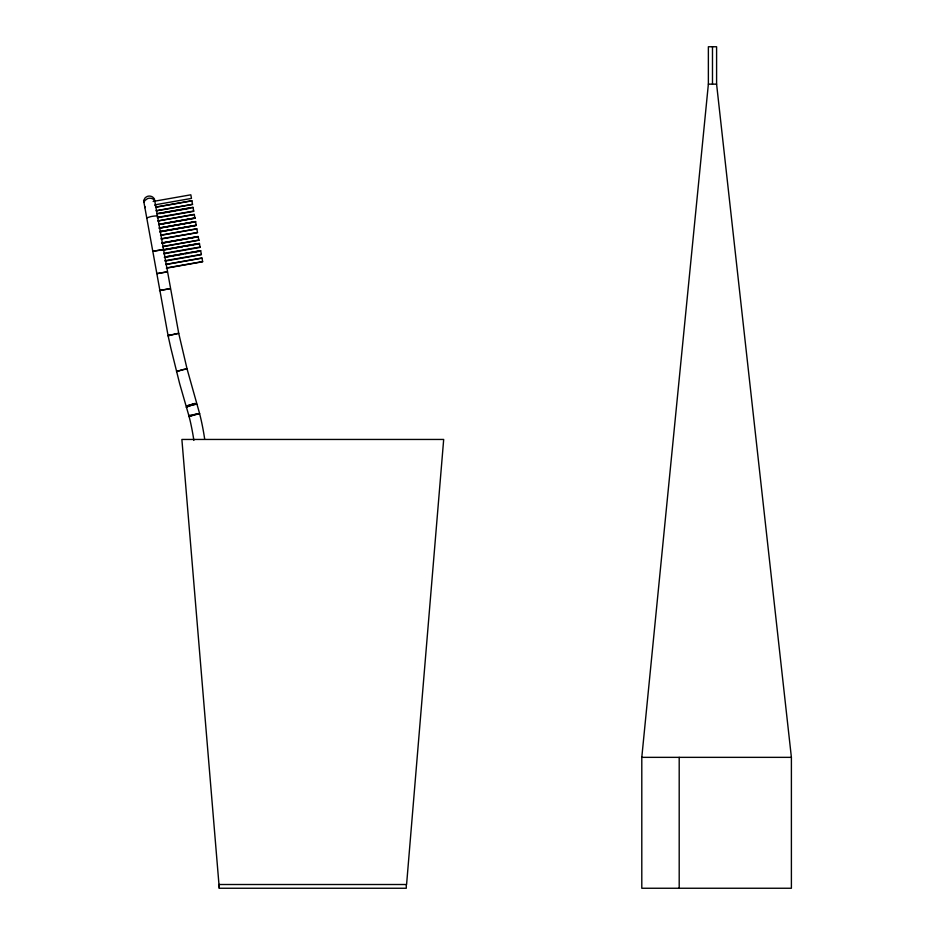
<?xml version="1.0" encoding="UTF-8"?>
<svg xmlns="http://www.w3.org/2000/svg" width="935" height="935" viewBox="0 0 935 935"><rect width="100%" height="100%" fill="white"/><g stroke="black" fill="none" stroke-linecap="round" stroke-linejoin="round"><path stroke-width="1.4" d="M641.796 757.35L708.368 84.15L708.368 46.75L716.596 46.75L716.596 84.15L791.396 757.35L791.396 888.25L641.796 888.25L641.796 757.35L791.396 757.35M143.932 202.427L144.878 200.522L147.59 198.582A6.054 5.575 -10 0 1 153.095 199.108L154.672 200.581M144.867 207.687L145.276 206.939M146.666 217.902L150.769 216.628A6.019 0.947 -10 0 1 156.811 215.95L157.396 216.008M161.159 250.042L162.737 249.54L153.095 251.258L161.147 249.996M189.98 405.229L192.598 404.469M165.963 272.108L166.687 271.921L157.033 273.628L165.963 272.073M169.656 288.763L159.476 290.54L169.644 288.705M153.141 201.446L190.833 194.807L191.465 198.407L155.175 204.8M155.572 207.079L191.874 200.674L192.54 204.473L156.25 210.866M155.607 207.266L191.897 200.873M156.215 210.679L192.505 204.286M156.753 213.753L193.042 207.348L193.744 211.345L157.454 217.738M158.167 213.577L193.054 207.418M159.616 213.648L188.928 208.482M157.384 217.352L193.697 211.029M158.015 220.87L194.27 214.325L194.959 218.241L158.669 224.587L194.936 218.077M158.027 220.987L194.316 214.582M158.623 224.33L194.912 217.925M159.254 227.941L195.544 221.537L196.233 225.452L159.943 231.845M159.277 228.082L195.567 221.689M159.312 228.245L195.59 221.794M159.885 231.541L196.186 225.136M159.92 231.693L196.233 225.405M160.528 235.152L196.817 228.748L197.507 232.663L161.206 239.009M160.575 235.41L196.841 228.9M161.159 238.752L197.484 232.499M161.884 242.866L198.185 236.473L198.874 240.377M161.93 243.135L198.208 236.625M161.942 243.182L198.232 236.777M163.917 246.232L198.816 240.073M162.573 246.735L198.839 240.225M163.111 249.809L199.4 243.404L200.102 247.401L163.812 253.806M163.122 249.879L199.412 243.486M163.181 250.194L182.722 246.746M185.516 246.256L199.471 243.801M163.742 253.408L200.043 247.015M200.686 250.685L164.396 257.09L200.698 250.767L201.387 254.682L165.098 261.087M164.466 257.476L182.606 254.285M185.399 253.794L188.192 253.291M190.985 252.801L199.365 251.328M165.027 260.69L201.341 254.367M165.682 264.371L201.972 257.978L202.638 261.765L166.348 268.17M165.717 264.558L202.007 258.165M167.716 267.726L202.603 261.578M188.812 415.491L199.085 413.738M193.861 440.408A250.697 250.697 0 0 0 190.214 421.031L189.104 416.461L199.611 413.586L187.082 368.986L178.737 333.409L176.551 333.666L168.078 335.618L170.743 335.069L168.101 335.758L170.743 347.726L179.637 383.595L189.174 416.729A5.774 0.771 -16.9 0 1 193.159 415.035L196.432 414.1A6.031 0.806 -16.9 0 1 199.611 413.586L200.826 418.6A261.216 261.216 0 0 1 204.636 438.819M186.521 369.033L185.773 369.115A5.996 0.596 -13.9 0 0 181.682 369.956L176.505 371.604L181.694 370.015A6.007 0.596 -14.7 0 1 186.509 369.033L187.082 368.986M196.21 404.247L195.473 404.329A5.996 0.806 -16.1 0 0 191.394 405.264L190.296 405.591A5.774 0.771 -16.1 0 0 186.299 407.228L186.322 407.309A5.774 0.771 -16.9 0 1 190.319 405.673L191.418 405.322A6.007 0.806 -16.9 0 1 196.21 404.247L196.771 404.224M178.176 333.456L168.101 335.758L143.604 200.534L145.276 197.647L147.216 196.455A6.054 6.019 -10 0 1 152.732 197.098L154.345 198.699L178.737 333.409M708.368 84.15L716.596 84.15M218.965 884.51L406.585 884.51L443.681 439.45L181.881 439.45L219.281 888.25L406.281 888.25L406.281 884.51M154.929 205.268L155.596 205.829M712.482 46.75L712.482 84.15M679.196 757.35L679.196 888.25M219.281 884.51L219.281 888.25M187.21 405.755L186.532 406.07L195.216 403.452L187.21 405.767"/></g></svg>
